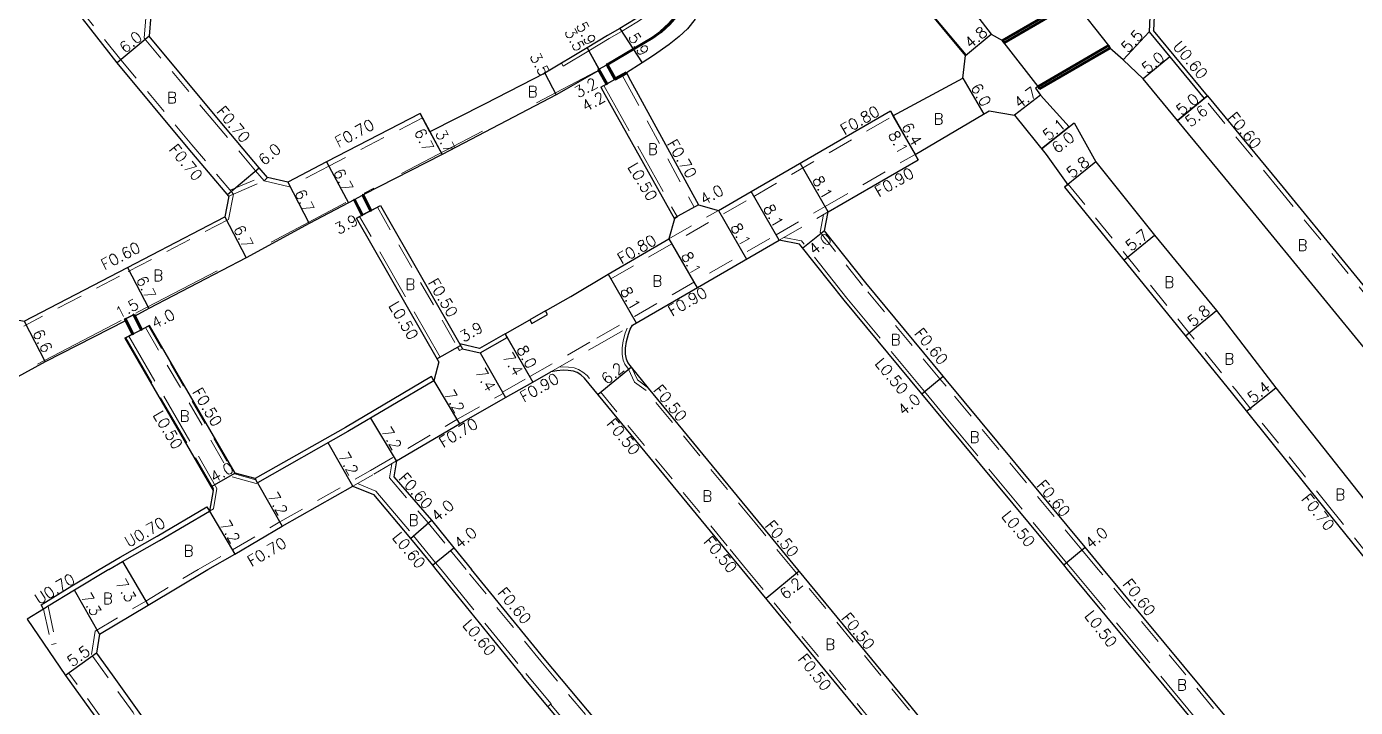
# Model space of a CAD drawing. Header units: metres. Extents: x -3200 to -2400, y -110400 to -109800.
# Drawn here: x -2815.2 to -2623.8, y -110066.2 to -109968.1 of the extents above; entities that cross this region are included whole.
import ezdxf

# ---------------------------------------------------------------- set-up
doc = ezdxf.new("R2010")
doc.units = ezdxf.units.M
doc.header["$LTSCALE"] = 2.5
doc.linetypes.add('22320', pattern=[2.5, 1.5, -1])
doc.linetypes.add('22330', pattern=[4, 3, -1])
for name, color, linetype, lineweight in [('2101000', 177, 'Continuous', 30), ('2203000', 5, 'Continuous', 50), ('2232000', 4, '22320', 9), ('2233000', 62, '22330', 9), ('6132000', 1, '61320', 9), ('6165200', 3, 'Continuous', 30), ('9201100', 215, 'Continuous', 30), ('9202200', 155, 'Continuous', 60), ('9203500', 155, 'Continuous', 30)]:
    doc.layers.add(name, color=color, linetype=linetype, lineweight=lineweight)
for name, color, linetype in [('2231000', 162, 'Continuous'), ('9201500', 222, 'Continuous'), ('9202100', 82, 'Continuous'), ('9301100', 77, 'Continuous')]:
    doc.layers.add(name, color=color, linetype=linetype)
doc.styles.add('Dm_Anotation', font='txt.shx', dxfattribs={"bigfont": 'pscdm.shx'})
doc.linetypes.add('61320', pattern='A,0,[3,dmdr.shx,S=0.25,R=0,X=0,Y=0],1.5,[3,dmdr.shx,S=0.25,R=0,X=0,Y=0]', length=1.5)

msp = doc.modelspace()

# ---------------------------------------------------------------- linework, layer by layer
at = {"layer": '2101000'}
for points in [[(-2679.98, -109972.22), (-2686.64, -109964.23), (-2687.18, -109964.68), (-2689.92, -109961.39), (-2699.82, -109949.16), (-2703.35, -109944.58), (-2705.1, -109942.13), (-2707.17, -109939.02), (-2708.1, -109937.6), (-2711.03, -109933.17)], [(-2786.12, -109992.52), (-2791.96, -109985.57), (-2802.2, -109973.3), (-2807.2, -109966.91), (-2816.31, -109956.41), (-2827.65, -109942.93), (-2827.9, -109942.63)], [(-2778.88, -109951.05), (-2797.33, -109966.47), (-2797.6, -109969.46)], [(-2682.65, -109960.9), (-2676.29, -109969.15), (-2674.64, -109970.06)], [(-2724.37, -109964.56), (-2725.75, -109965.8), (-2727.57, -109967.01), (-2729.77, -109968.33), (-2731.56, -109969.37), (-2734.49, -109971.14), (-2740.6, -109974.79)], [(-2674.64, -109970.06), (-2674.44, -109970.41), (-2664.32, -109964.54), (-2664.52, -109964.19)], [(-2718.91, -109967.01), (-2720.02, -109968.38), (-2721.22, -109969.52), (-2722.69, -109970.67), (-2724.95, -109972.24), (-2726.58, -109973.3), (-2728.84, -109974.75)], [(-2652.82, -109966.56), (-2653.46, -109966.6), (-2653.54, -109968.83), (-2650.57, -109972.43), (-2645.61, -109978.44), (-2645.14, -109978.06), (-2634.23, -109991.27), (-2616.48, -110012.96), (-2600.84, -110032.52), (-2594.31, -110040.68), (-2590.04, -110045.82), (-2589.65, -110046.29)], [(-2777.6, -109990.51), (-2780.52, -109989.81), (-2781.74, -109988.4), (-2787.34, -109981.75), (-2797.6, -109969.46)], [(-2669.52, -109976.69), (-2659.4, -109970.81), (-2659.2, -109971.16)], [(-2594.98, -110046.29), (-2597.5, -110043.26), (-2604.02, -110035.11), (-2619.73, -110015.62), (-2620.81, -110016.51), (-2638.55, -109994.83), (-2649.46, -109981.62), (-2654.42, -109975.61), (-2657.29, -109972.86), (-2659.2, -109971.16)], [(-2715.58, -109994.55), (-2710.87, -109991.84), (-2690.8, -109980.22), (-2690.44, -109980.94), (-2680.39, -109975.49), (-2679.98, -109972.22)], [(-2732.89, -109974.26), (-2732.82, -109974.38), (-2738.97, -109977.89), (-2755.39, -109986.51), (-2766.75, -109992.33)], [(-2740.6, -109974.79), (-2749.28, -109979.26), (-2757.13, -109983.24)], [(-2732.51, -109976.79), (-2732.07, -109976.55), (-2731.72, -109976.36), (-2731.63, -109976.31), (-2732.8, -109974.21), (-2732.89, -109974.26)], [(-2728.84, -109974.75), (-2728.23, -109975.84), (-2718.47, -109993.74)], [(-2732.51, -109976.79), (-2731.92, -109977.85), (-2721.91, -109995.78)], [(-2669.52, -109976.69), (-2669.93, -109976.93), (-2669.18, -109977.95), (-2665.04, -109982.51), (-2664.33, -109981.95), (-2661.23, -109987.57), (-2652.78, -109998.12), (-2643.82, -110008.97), (-2635.3, -110020.12), (-2618.19, -110041.71), (-2614.21, -110046.29)], [(-2757.13, -109983.24), (-2758.54, -109980.59), (-2772.04, -109987.55), (-2777.6, -109990.51)], [(-2682.76, -110018.97), (-2683.21, -110018.43), (-2694.36, -110004.99), (-2700.28, -109997.51), (-2699.75, -109994.76), (-2686.79, -109987.26), (-2687.24, -109986.48), (-2676.56, -109980.21)], [(-2676.56, -109980.21), (-2672.91, -109980.81), (-2668.37, -109986.51), (-2665.27, -109990.86), (-2665.73, -109991.23)], [(-2766.75, -109992.33), (-2766.84, -109992.38), (-2765.7, -109994.6), (-2765.61, -109994.56), (-2764.71, -109994.08), (-2764.27, -109993.85)], [(-2665.73, -109991.23), (-2641.72, -110020.75), (-2628.44, -110037.32), (-2621.18, -110046.29)], [(-2786.12, -109992.52), (-2786.7, -109995.46)], [(-2768.07, -109993.04), (-2768.89, -109993.47), (-2774.52, -109996.46), (-2783.6, -110001.4)], [(-2767.72, -109995.68), (-2767.27, -109995.44), (-2766.94, -109995.26), (-2766.85, -109995.21), (-2767.99, -109992.99), (-2768.07, -109993.04)], [(-2764.27, -109993.85), (-2752.44, -110014.5)], [(-2718.47, -109993.74), (-2715.58, -109994.55)], [(-2818.54, -110009.92), (-2815.6, -110010.52), (-2800.71, -110002.76), (-2786.7, -109995.46)], [(-2755.86, -110016.39), (-2767.72, -109995.68)], [(-2721.91, -109995.78), (-2722.71, -109998.67)], [(-2752.44, -110014.5), (-2749.91, -110015.1), (-2745.99, -110012.86), (-2746.29, -110012.34), (-2742.77, -110010.33), (-2742.47, -110010.86), (-2740.2, -110009.56), (-2740.5, -110009.04), (-2736.82, -110006.94), (-2731.47, -110003.74), (-2722.71, -109998.67)], [(-2727.97, -110011.07), (-2706.82, -109998.85)], [(-2682.76, -110025.23), (-2686.29, -110020.98), (-2697.47, -110007.51), (-2703.64, -109999.71), (-2703.88, -109999.41), (-2706.82, -109998.85)], [(-2783.6, -110001.4), (-2797.61, -110008.7), (-2799.65, -110009.77)], [(-2756.57, -110019.1), (-2768.95, -110026.43), (-2781.97, -110033.79), (-2782.32, -110033.19), (-2785.21, -110032.4), (-2797.53, -110011.14), (-2798.63, -110011.71), (-2798.72, -110011.76), (-2799.85, -110009.6), (-2799.76, -110009.55), (-2799.65, -110009.77)], [(-2800.98, -110010.46), (-2812.55, -110016.37), (-2820.58, -110020.76), (-2835.06, -110028.33), (-2845.17, -110033.63), (-2850.05, -110036.19)], [(-2800.98, -110010.46), (-2801.1, -110010.24), (-2801.01, -110010.2), (-2799.88, -110012.36), (-2799.97, -110012.4), (-2801.08, -110012.98), (-2788.37, -110034.92)], [(-2704.14, -110046.29), (-2709.91, -110039.28), (-2725.65, -110020.15), (-2728.11, -110017.16), (-2728.61, -110016.45), (-2728.84, -110015.99), (-2728.95, -110015.26), (-2728.97, -110014.38), (-2728.83, -110013.46), (-2728.53, -110012.38), (-2728.27, -110011.66), (-2727.97, -110011.07)], [(-2755.86, -110016.39), (-2756.57, -110019.1)], [(-2761.97, -110030.66), (-2752.9, -110025.3), (-2746.25, -110021.53), (-2742.32, -110019.29), (-2739.73, -110017.81)], [(-2712.17, -110046.29), (-2714.7, -110043.22), (-2734.86, -110018.71), (-2735.41, -110018.24), (-2735.95, -110017.92), (-2736.46, -110017.74), (-2737.24, -110017.63), (-2737.96, -110017.59), (-2738.84, -110017.67), (-2739.73, -110017.81)], [(-2660.09, -110046.29), (-2662.75, -110043.07), (-2682.76, -110018.97)], [(-2665.28, -110046.29), (-2665.83, -110045.63), (-2682.76, -110025.23)], [(-2761.97, -110030.66), (-2762.34, -110032.93), (-2756.92, -110039.2), (-2753.69, -110043.17), (-2751.15, -110046.28)], [(-2789.12, -110046.28), (-2785.24, -110044.08), (-2778.43, -110040.06), (-2768.24, -110034.3)], [(-2768.24, -110034.3), (-2765.27, -110035.49), (-2759.94, -110041.82), (-2756.79, -110045.69), (-2756.31, -110046.28)], [(-2788.37, -110034.92), (-2788.9, -110037.87)], [(-2803.39, -110046.28), (-2801.41, -110045.15), (-2796.09, -110042.11), (-2788.9, -110037.87)], [(-2803.39, -110046.28), (-2808.35, -110049.26), (-2812.15, -110051.6), (-2812.78, -110051.99), (-2815.16, -110053.45), (-2809.64, -110061.56), (-2804.77, -110068.28)], [(-2804.73, -110055.6), (-2797.7, -110051.44), (-2789.12, -110046.28)], [(-2756.31, -110046.28), (-2743.8, -110061.66)], [(-2682.76, -110128.43), (-2683.14, -110128.41), (-2696.31, -110112.55), (-2701.94, -110105.72), (-2716.07, -110088.55), (-2718.22, -110085.94), (-2740.7, -110059.14), (-2751.15, -110046.28)], [(-2682.76, -110081.9), (-2688.48, -110075.11), (-2692.6, -110070.03), (-2712.17, -110046.29)], [(-2682.76, -110072.27), (-2683.74, -110071.11), (-2687.82, -110066.08), (-2704.14, -110046.29)], [(-2652.57, -110105.58), (-2632.88, -110089.3), (-2632.04, -110086.63), (-2642.88, -110073.28), (-2665.28, -110046.29)], [(-2605.93, -110064.81), (-2606.46, -110067.25), (-2626.29, -110084.14), (-2628.99, -110084.04), (-2639.8, -110070.72), (-2660.09, -110046.29)], [(-2804.73, -110055.6), (-2805.17, -110058.36), (-2802.93, -110061.48), (-2799.33, -110066.51), (-2795.51, -110071.85), (-2789.15, -110080.73), (-2785.44, -110085.99), (-2783.66, -110088.52)], [(-2685.91, -110131.28), (-2699.4, -110115.1), (-2705.03, -110108.26), (-2719.15, -110091.1), (-2740.14, -110066.04), (-2743.8, -110061.66)]]:
    msp.add_lwpolyline(points, dxfattribs=at)
at = {"layer": '2203000'}
for points in [[(-2664.32, -109964.54), (-2674.44, -109970.41), (-2674.64, -109970.06), (-2664.52, -109964.19)], [(-2659.2, -109971.16), (-2669.31, -109977.03), (-2669.52, -109976.69), (-2659.4, -109970.81)], [(-2732.89, -109974.26), (-2731.72, -109976.36), (-2731.63, -109976.31), (-2732.8, -109974.21)], [(-2730.41, -109975.62), (-2731.58, -109973.53), (-2731.67, -109973.58), (-2730.5, -109975.67)], [(-2765.61, -109994.56), (-2766.75, -109992.33), (-2766.84, -109992.38), (-2765.7, -109994.6)], [(-2766.85, -109995.21), (-2767.99, -109992.99), (-2768.07, -109993.04), (-2766.94, -109995.26)], [(-2799.76, -110009.55), (-2798.63, -110011.71), (-2798.72, -110011.76), (-2799.85, -110009.6)], [(-2801.1, -110010.24), (-2799.97, -110012.4), (-2799.88, -110012.36), (-2801.01, -110010.2)]]:
    msp.add_lwpolyline(points, close=True, dxfattribs=at)
at = {"layer": '2231000'}
for points in [[(-2652.82, -109966.56), (-2652.93, -109968.63)], [(-2645.14, -109978.06), (-2652.93, -109968.63)], [(-2740.5, -110009.04), (-2742.77, -110010.33)], [(-2746.29, -110012.34), (-2750.01, -110014.46), (-2752.85, -110013.79)], [(-2756.57, -110019.1), (-2756.93, -110018.5), (-2769.3, -110025.82), (-2782.32, -110033.19)], [(-2804.8, -110046.28), (-2801.75, -110044.54), (-2796.44, -110041.5), (-2789.25, -110037.27), (-2788.9, -110037.87)], [(-2812.78, -110051.99), (-2813.15, -110051.39), (-2808.71, -110048.66), (-2804.8, -110046.28)]]:
    msp.add_lwpolyline(points, dxfattribs=at)
at = {"layer": '2232000'}
for points in [[(-2764.5, -109938.91), (-2764.88, -109938.45), (-2773.01, -109945.35), (-2779.27, -109950.59), (-2798.01, -109966.26), (-2798.32, -109969.68)], [(-2786.12, -109992.52), (-2785.45, -109992.22), (-2791.42, -109985.12), (-2801.66, -109972.85), (-2806.75, -109966.52), (-2815.77, -109955.95), (-2827.12, -109942.48), (-2827.55, -109941.95)], [(-2780.52, -109989.81), (-2781.01, -109990.3), (-2782.27, -109988.85), (-2787.87, -109982.2), (-2798.32, -109969.68)], [(-2728.84, -109974.75), (-2729.45, -109975.09), (-2728.86, -109976.15), (-2719.08, -109994.08), (-2718.47, -109993.74)], [(-2590.43, -110046.29), (-2594.78, -110041.05), (-2601.31, -110032.89), (-2616.95, -110013.33), (-2634.69, -109991.65), (-2645.61, -109978.44)], [(-2731.47, -110003.74), (-2731.07, -110004.43), (-2710.47, -109992.53), (-2690.44, -109980.94)], [(-2758.21, -109981.21), (-2771.71, -109988.17), (-2777.38, -109991.18), (-2781.01, -109990.3)], [(-2746.25, -110021.53), (-2746.59, -110020.92), (-2746.69, -110020.74), (-2742.77, -110018.51), (-2733.09, -110012.98), (-2707.27, -109998.07), (-2700.21, -109993.98), (-2687.24, -109986.48)], [(-2785.92, -109991.66), (-2781.49, -109989.75)], [(-2785.45, -109992.22), (-2781.01, -109990.3)], [(-2785.45, -109992.22), (-2786.17, -109995.86), (-2801.85, -110004.03), (-2815.65, -110011.22)], [(-2665.27, -109990.86), (-2665.19, -109990.79), (-2641.17, -110020.31), (-2627.9, -110036.88), (-2620.28, -110046.29)], [(-2764.71, -109994.08), (-2753.17, -110014.24), (-2752.88, -110014.75), (-2752.44, -110014.5)], [(-2722.71, -109998.67), (-2715.58, -109994.55)], [(-2706.82, -109998.85), (-2699.75, -109994.76)], [(-2682.76, -110019.9), (-2683.67, -110018.81), (-2694.83, -110005.36), (-2700.92, -109997.67), (-2700.44, -109995.16)], [(-2798.1, -110011.44), (-2785.64, -110032.96), (-2782.16, -110033.9), (-2781.97, -110033.79)], [(-2797.66, -110011.21), (-2785.31, -110032.53), (-2782.21, -110033.37)], [(-2739.73, -110017.81), (-2732.64, -110013.76), (-2727.97, -110011.07)], [(-2704.78, -110046.29), (-2710.3, -110039.59), (-2726, -110020.51), (-2727.66, -110019.29), (-2728.54, -110017.43), (-2729.04, -110016.7), (-2729.32, -110016.14), (-2729.45, -110015.3), (-2729.47, -110014.35), (-2729.32, -110013.36), (-2729.01, -110012.23), (-2728.75, -110011.52)], [(-2711.52, -110046.29), (-2714.31, -110042.9), (-2734.51, -110018.36), (-2735.11, -110017.84), (-2735.74, -110017.47), (-2736.34, -110017.25), (-2737.19, -110017.13), (-2737.97, -110017.09), (-2738.57, -110017.15)], [(-2725.65, -110020.15), (-2727.26, -110018.97), (-2728.11, -110017.16)], [(-2790.53, -110046.28), (-2785.59, -110043.47), (-2778.77, -110039.45), (-2765.69, -110032.05), (-2753.26, -110024.69), (-2746.59, -110020.92)], [(-2660.87, -110046.29), (-2663.22, -110043.45), (-2682.76, -110019.9)], [(-2761.97, -110030.66), (-2765.34, -110032.66), (-2768.24, -110034.3)], [(-2762.64, -110031.06), (-2762.98, -110033.11), (-2757.38, -110039.59), (-2754.16, -110043.55), (-2751.93, -110046.28)], [(-2784.07, -110089.15), (-2789.65, -110081.23), (-2796.08, -110072.25), (-2799.9, -110066.92), (-2803.5, -110061.89), (-2805.9, -110058.54), (-2805.37, -110055.16), (-2798.06, -110050.84), (-2790.53, -110046.28)], [(-2683.44, -110128.99), (-2696.78, -110112.93), (-2702.4, -110106.1), (-2716.53, -110088.93), (-2718.68, -110086.32), (-2741.17, -110059.51), (-2751.93, -110046.28)], [(-2711.52, -110046.29), (-2692.21, -110069.71), (-2688.1, -110074.78), (-2682.76, -110081.13)], [(-2682.76, -110073.05), (-2684.12, -110071.44), (-2688.2, -110066.4), (-2704.78, -110046.29)], [(-2629.16, -110084.78), (-2640.27, -110071.11), (-2660.87, -110046.29)], [(-2812.15, -110051.6), (-2810.99, -110056.95)], [(-2812.78, -110051.99), (-2811.67, -110057.1)], [(-2811.67, -110057.1), (-2810.99, -110056.95)], [(-2778.31, -110103.76), (-2784.05, -110096.1), (-2787.5, -110091.22), (-2793, -110083.59), (-2799.41, -110074.64), (-2804.28, -110067.93), (-2809.15, -110061.21), (-2809.64, -110061.56)]]:
    msp.add_lwpolyline(points, dxfattribs=at)
at = {"layer": '2233000'}
for points in [[(-2713.41, -109926.57), (-2713.05, -109926.91), (-2715.35, -109929.3), (-2716.93, -109930.83), (-2719.32, -109938.89), (-2719.44, -109942.91), (-2719.56, -109946.31), (-2719.71, -109948.83), (-2721.17, -109958.76), (-2721.62, -109960.59), (-2722.38, -109962.48), (-2723.02, -109963.66), (-2724.01, -109964.9), (-2725.42, -109966.18), (-2727.31, -109967.43), (-2729.52, -109968.76), (-2731.3, -109969.8), (-2734.23, -109971.57), (-2737.95, -109973.79), (-2738.18, -109973.35)], [(-2732.07, -109976.55), (-2721.48, -109995.54), (-2721.91, -109995.78)], [(-2756.12, -110015.93), (-2755.68, -110015.69), (-2767.27, -109995.44)], [(-2682.76, -110024.45), (-2685.9, -110020.66), (-2697.08, -110007.2), (-2703.24, -109999.4), (-2703.6, -109998.96), (-2706.16, -109998.47)], [(-2800.95, -110012.91), (-2788.33, -110034.69), (-2788.37, -110034.92)], [(-2800.5, -110012.68), (-2787.81, -110034.6), (-2788.33, -110037.54), (-2788.9, -110037.87)], [(-2664.63, -110046.29), (-2665.45, -110045.31), (-2682.76, -110024.45)], [(-2767.57, -110033.92), (-2764.91, -110034.99), (-2759.48, -110041.44), (-2756.33, -110045.31), (-2755.54, -110046.28)], [(-2755.54, -110046.28), (-2743.34, -110061.28)], [(-2664.63, -110046.29), (-2642.5, -110072.96), (-2631.66, -110086.3), (-2632.04, -110086.63)], [(-2740.14, -110066.04), (-2739.68, -110065.65), (-2743.34, -110061.28)], [(-2685.36, -110131.16), (-2699.01, -110114.78), (-2704.64, -110107.94), (-2718.77, -110090.78), (-2739.76, -110065.71)]]:
    msp.add_lwpolyline(points, dxfattribs=at)
at = {"layer": '6132000'}
for points in [[(-2741.81, -109979.07), (-2733.19, -109974.52)], [(-2761.21, -109989.23), (-2749.58, -109983.13)], [(-2766.63, -109992.07), (-2765.24, -109991.35)], [(-2780.03, -109999.12), (-2769.25, -109993.42)], [(-2799.48, -110009.34), (-2799.17, -110009.18), (-2787.8, -110003.25)], [(-2813.65, -110016.72), (-2801.6, -110010.44)]]:
    msp.add_lwpolyline(points, dxfattribs=at)
at = {"layer": '6165200'}
msp.add_lwpolyline([(-2679.9, -109972.16), (-2686.56, -109964.16)], dxfattribs=at)
at = {"layer": '9201100'}
for points in [[(-2797.6, -109969.46), (-2802.2, -109973.3)], [(-2729.77, -109968.33), (-2726.58, -109973.3)], [(-2679.98, -109972.22), (-2676.29, -109969.15)], [(-2653.54, -109968.83), (-2657.29, -109972.86)], [(-2734.49, -109971.14), (-2731.63, -109976.31)], [(-2734.49, -109971.14), (-2732.8, -109974.21)], [(-2650.57, -109972.43), (-2654.42, -109975.61)], [(-2740.6, -109974.79), (-2738.97, -109977.89)], [(-2732.51, -109976.79), (-2728.84, -109974.75)], [(-2728.84, -109974.75), (-2731.63, -109976.31)], [(-2680.39, -109975.49), (-2677.35, -109980.67)], [(-2669.18, -109977.95), (-2672.91, -109980.81)], [(-2645.14, -109978.06), (-2649.46, -109981.62)], [(-2649.46, -109981.62), (-2645.61, -109978.44)], [(-2758.54, -109980.59), (-2755.39, -109986.51)], [(-2690.8, -109980.22), (-2686.79, -109987.26)], [(-2690.44, -109980.94), (-2687.24, -109986.48)], [(-2669.03, -109985.69), (-2664.33, -109981.95)], [(-2665.04, -109982.51), (-2669.03, -109985.69)], [(-2757.13, -109983.24), (-2755.39, -109986.51)], [(-2786.32, -109992.27), (-2781.74, -109988.4)], [(-2772.04, -109987.55), (-2768.89, -109993.47)], [(-2699.75, -109994.76), (-2703.81, -109987.75)], [(-2661.23, -109987.57), (-2665.73, -109991.23)], [(-2777.6, -109990.51), (-2774.52, -109996.46)], [(-2706.82, -109998.85), (-2710.87, -109991.84)], [(-2767.72, -109995.68), (-2764.27, -109993.85)], [(-2718.47, -109993.74), (-2721.96, -109995.69)], [(-2786.7, -109995.46), (-2783.6, -110001.4)], [(-2715.58, -109994.55), (-2711.53, -110001.57)], [(-2700.28, -109997.51), (-2703.42, -109999.99)], [(-2657.2, -110001.72), (-2652.78, -109998.12)], [(-2722.71, -109998.67), (-2718.66, -110005.69)], [(-2800.71, -110002.76), (-2797.61, -110008.7)], [(-2731.47, -110003.74), (-2727.42, -110010.75)], [(-2801.1, -110010.24), (-2799.76, -110009.55)], [(-2648.32, -110012.63), (-2643.82, -110008.97)], [(-2815.6, -110010.52), (-2812.55, -110016.37)], [(-2801.08, -110012.98), (-2797.53, -110011.14)], [(-2746.29, -110012.34), (-2742.32, -110019.29)], [(-2745.99, -110012.86), (-2742.32, -110019.29)], [(-2756.12, -110015.93), (-2752.73, -110014)], [(-2749.91, -110015.1), (-2746.25, -110021.53)], [(-2728.11, -110017.16), (-2732.9, -110021.1)], [(-2756.57, -110019.1), (-2752.9, -110025.3)], [(-2686.29, -110020.98), (-2683.21, -110018.43)], [(-2639.52, -110023.49), (-2635.3, -110020.12)], [(-2761.97, -110030.66), (-2765.64, -110024.47)], [(-2768.24, -110034.3), (-2771.79, -110028.03)], [(-2785.21, -110032.4), (-2788.67, -110034.4)], [(-2781.97, -110033.79), (-2778.43, -110040.06)], [(-2788.9, -110037.87), (-2785.24, -110044.08)], [(-2759.94, -110041.82), (-2756.92, -110039.2)], [(-2756.79, -110045.69), (-2753.69, -110043.17)], [(-2665.83, -110045.63), (-2662.75, -110043.07)], [(-2801.41, -110045.15), (-2797.7, -110051.44)], [(-2703.94, -110046.52), (-2708.72, -110050.47)], [(-2804.73, -110055.6), (-2808.35, -110049.26)], [(-2805.17, -110058.36), (-2809.64, -110061.56)]]:
    msp.add_lwpolyline(points, dxfattribs=at)
at = {"layer": '9202200'}
for points in [[(-2731.67, -109973.58), (-2731.58, -109973.53), (-2725.06, -109969.67), (-2723.87, -109968.82), (-2722.62, -109967.69), (-2721.32, -109966.2), (-2720.19, -109964.48), (-2719.21, -109962.8), (-2718.36, -109960.9), (-2717.58, -109958.54), (-2716.88, -109955.88), (-2716.46, -109953.55), (-2716.19, -109949.65), (-2713.56, -109949.73)], [(-2728.84, -109974.75), (-2730.41, -109975.62), (-2730.5, -109975.67)]]:
    msp.add_lwpolyline(points, dxfattribs=at)
at = {"layer": '9301100'}
for points in [[(-2669.52, -109976.69), (-2674.44, -109970.41), (-2664.32, -109964.54), (-2659.4, -109970.81)], [(-2732.8, -109974.21), (-2731.67, -109973.58), (-2730.5, -109975.67), (-2731.63, -109976.31)], [(-2767.99, -109992.99), (-2766.84, -109992.38), (-2765.7, -109994.6), (-2766.85, -109995.21)], [(-2798.72, -110011.76), (-2799.85, -110009.6), (-2801.01, -110010.2), (-2799.88, -110012.36)]]:
    msp.add_lwpolyline(points, close=True, dxfattribs=at)

# ---------------------------------------------------------------- texts
at = {"layer": '9201500', "style": 'Dm_Anotation'}
for s, rotation, p in [('5.9', 298.9392, (-2736.15, -109967.93)), ('6.0', 39.8486, (-2801.05, -109972.02)), ('3.5', 298.7872, (-2737.81, -109968.82)), ('5.9', 302.7516, (-2728.66, -109969.61)), ('4.8', 39.8217, (-2679.3, -109971.33)), ('5.5', 47.0567, (-2656.58, -109971.95)), ('3.5', 297.8588, (-2742.83, -109972.36)), ('5.0', 39.5515, (-2653.79, -109974.96)), ('3.2', 29.1609, (-2735.78, -109978.41)), ('6.0', 300.4333, (-2679.31, -109976.84)), ('4.7', 37.536, (-2672.22, -109979.96)), ('4.2', 29.1609, (-2734.71, -109980.41)), ('5.0', 39.5514, (-2648.83, -109980.97)), ('5.6', 39.5516, (-2647.55, -109982.64)), ('6.4', 300.0527, (-2689.27, -109982.46)), ('5.1', 38.5231, (-2668.07, -109984.6)), ('6.7', 298.0582, (-2759.48, -109983.26)), ('3.7', 298.0582, (-2756.43, -109983.43)), ('8.1', 299.6753, (-2691.22, -109983.64)), ('6.0', 38.5231, (-2666.79, -109986.45)), ('6.0', 40.2284, (-2781.04, -109988.19)), ('5.8', 39.138, (-2664.64, -109990.02)), ('6.7', 297.975, (-2771.13, -109989.05)), ('8.1', 300.0527, (-2702.13, -109990.15)), ('6.7', 297.4252, (-2776.71, -109992.02)), ('4.0', 29.1608, (-2717.66, -109993.83)), ('8.1', 300.0156, (-2709.2, -109994.24)), ('3.9', 27.9759, (-2770.32, -109998.07)), ('6.7', 297.5385, (-2785.51, -109997.19)), ('8.1', 300.0156, (-2713.9, -109996.96)), ('4.0', 38.3517, (-2701.79, -110001.07)), ('5.7', 39.138, (-2656.13, -110000.53)), ('8.1', 300.0156, (-2721.03, -110001.08)), ('6.7', 297.5385, (-2799.52, -110004.5)), ('8.1', 300.0156, (-2729.8, -110006.14)), ('1.5', 27.3856, (-2801.93, -110010.19)), ('4.0', 27.3856, (-2796.74, -110011.66)), ('5.8', 39.138, (-2647.23, -110011.42)), ('3.9', 29.7938, (-2752.28, -110013.6)), ('6.6', 297.5041, (-2814.44, -110012.2)), ('7.4', 299.6963, (-2746.72, -110015.6)), ('8.0', 299.6963, (-2744.73, -110014.56)), ('7.4', 299.6963, (-2750.65, -110017.85)), ('6.2', 39.4485, (-2731.65, -110019.74)), ('7.2', 300.6221, (-2755.17, -110020.98)), ('4.0', 39.6918, (-2688.93, -110024.22)), ('5.4', 38.699, (-2638.59, -110022.42)), ('7.2', 300.6221, (-2764.23, -110026.35)), ('7.2', 299.5003, (-2770.42, -110029.94)), ('4.0', 30.0822, (-2788.21, -110033.85)), ('7.2', 299.5003, (-2780.6, -110035.71)), ('4.0', 40.8434, (-2756.09, -110039.55)), ('7.2', 300.4775, (-2787.5, -110039.76)), ('4.0', 39.1231, (-2752.85, -110043.42)), ('4.0', 39.6926, (-2661.94, -110043.43)), ('7.3', 300.4824, (-2802.48, -110048.24)), ('6.2', 39.5, (-2705.93, -110050.72)), ('7.3', 299.7778, (-2807.45, -110050.22)), ('5.5', 35.6032, (-2808.68, -110060.41))]:
    msp.add_text(s, height=1.6, rotation=rotation, dxfattribs=at).set_placement(p)
at = {"layer": '9202100', "style": 'Dm_Anotation'}
for p in [(-2743.05, -109978.26), (-2795.01, -109979.11), (-2684.59, -109982.18), (-2725.74, -109986.53), (-2632.16, -110000.37), (-2797.01, -110004.73), (-2725.11, -110005.52), (-2760.67, -110006), (-2651.36, -110005.69), (-2690.76, -110013.99), (-2642.7, -110016.76), (-2793.18, -110024.99), (-2679.4, -110028.03), (-2717.91, -110036.52), (-2626.72, -110036.29), (-2760.21, -110039.99), (-2792.61, -110044.4), (-2804.26, -110051.27), (-2700.21, -110057.89), (-2649.53, -110063.72)]:
    msp.add_text('B', height=1.6, dxfattribs=at).set_placement(p)
at = {"layer": '9203500', "style": 'Dm_Anotation'}
for s, rotation, p in [('U0.60', 309.7543, (-2650.24, -109970.97)), ('F0.70', 309.6043, (-2787.98, -109980.33)), ('F0.80', 30.0527, (-2697.41, -109983.76)), ('F0.60', 309.7543, (-2642.33, -109981.23)), ('F0.70', 27.9759, (-2770.3, -109985.55)), ('F0.70', 300.7538, (-2723.06, -109984.93)), ('F0.70', 309.6043, (-2794.83, -109985.81)), ('L0.50', 300.7538, (-2728.71, -109988.26)), ('F0.90', 30.0527, (-2692.47, -109992.68)), ('F0.60', 27.7205, (-2804.01, -110003.22)), ('F0.80', 30.0156, (-2729.55, -110002.34)), ('F0.50', 300.7538, (-2757.48, -110004.94)), ('F0.90', 30.0156, (-2722.24, -110009.89)), ('L0.50', 300.7538, (-2763.14, -110008.28)), ('F0.60', 309.6902, (-2687.47, -110012.33)), ('L0.50', 309.6902, (-2693.15, -110016.64)), ('F0.90', 29.6963, (-2743.59, -110022.27)), ('F0.50', 300.7538, (-2791.43, -110020.69)), ('F0.50', 309.4485, (-2725.05, -110020.49)), ('L0.50', 300.7538, (-2797.08, -110024.02)), ('F0.70', 30.6221, (-2755.24, -110028.83)), ('F0.50', 309.4485, (-2731.8, -110025.35)), ('F0.60', 310.8442, (-2761.75, -110033.2)), ('F0.60', 309.6902, (-2669.85, -110034.23)), ('F0.70', 308.699, (-2631.72, -110036.18)), ('L0.50', 309.6902, (-2674.87, -110038.66)), ('U0.70', 29.7777, (-2800.53, -110043.17)), ('F0.50', 309.5, (-2708.96, -110040.04)), ('F0.70', 29.7777, (-2782.86, -110045.96)), ('L0.60', 309.1237, (-2762.64, -110041.71)), ('F0.50', 309.4485, (-2717.83, -110042.32)), ('U0.70', 31.6207, (-2813.44, -110051.43)), ('F0.60', 307.8777, (-2657.45, -110048.42)), ('F0.60', 309.7319, (-2747.49, -110049.7)), ('L0.60', 309.7319, (-2752.54, -110054.32)), ('F0.50', 308.6783, (-2697.97, -110053.31)), ('L0.50', 307.8777, (-2662.94, -110052.99)), ('F0.50', 308.6783, (-2704.21, -110059.25))]:
    msp.add_text(s, height=1.6, rotation=rotation, dxfattribs=at).set_placement(p)

doc.saveas('drawing.dxf')
